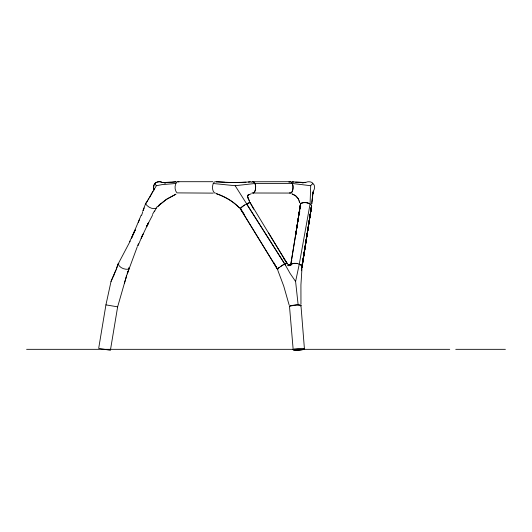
<?xml version="1.0" encoding="UTF-8"?>
<svg xmlns="http://www.w3.org/2000/svg" width="532" height="532" viewBox="0 0 532 532"><rect width="100%" height="100%" fill="white"/><g stroke="black" fill="none" stroke-linecap="round" stroke-linejoin="round"><path stroke-width="0.8" d="M313.208 191.254C316.101 188.049 313.927 180.335 310.701 185.721L310.083 203.896L299.303 263.992L295.599 281.488L298.146 304.883L300.959 305.501L304.444 349.065A6.843 0.971 -4.8 0 0 304.158 349.231L303.572 349.431A7.401 1.057 -4.8 0 0 303.034 349.551L302.848 349.597A4.522 0.645 -4.8 0 1 302.588 349.657L301.77 349.79A8.638 1.23 -4.8 0 0 300.999 349.903L300.913 349.916A6.337 0.904 -4.8 0 1 300.573 349.97L299.649 350.063A7.215 1.031 -4.8 0 0 298.705 350.156L297.415 350.249A6.843 0.971 -4.8 0 0 296.504 350.282L295.466 350.282A7.401 1.057 -4.8 0 0 294.934 350.249L294.721 350.242A4.522 0.645 -4.8 0 1 294.442 350.229L294.023 350.156A9.097 1.297 -4.8 0 0 293.591 350.056A6.271 0.891 -4.8 0 1 293.425 350.023L293.298 349.97A9.157 1.303 -4.8 0 0 293.225 349.837L298.053 350.216L302.455 349.684L304.523 348.886A7.215 1.031 -4.8 0 1 304.424 348.759L304.257 348.64A6.337 0.904 -4.8 0 0 304.091 348.606A8.638 1.23 -4.8 0 1 303.692 348.513L303.24 348.433A4.522 0.645 -4.8 0 0 302.967 348.42L302.761 348.413A7.401 1.057 -4.8 0 1 302.223 348.38L301.185 348.38A6.843 0.971 -4.8 0 1 300.274 348.413L298.977 348.507A7.215 1.031 -4.8 0 1 298.04 348.6L297.115 348.693A6.337 0.904 -4.8 0 0 296.776 348.746L296.69 348.759A8.645 1.23 -4.8 0 1 295.918 348.872L295.1 349.005A4.509 0.645 -4.8 0 0 294.841 349.065M311.858 202.798L311.812 203.663L312.989 192.252L312.351 195.058L312.989 192.252M311.905 201.954L313.009 192.471M301.963 268.58L300.926 284.846L300.959 304.271M244.454 214.689L240.304 208.298L244.64 205.02L249.575 202.626M249.654 202.626L250.093 202.599L250.027 203.078M299.622 212.301L299.755 210.845M299.962 208.664L300.653 203.862L301.764 202.985C304.929 202.2 308.932 202.473 311.24 205.02L311.646 206.263L310.947 209.415M302.422 263.413L302.648 260.999M302.01 267.483L311.24 207.46M311.386 207.108L302.01 267.283L311.42 206.988M295.593 235.49L300.394 204.707M295.599 235.29L300.607 204.009A1.776 0.924 9 0 1 300.766 203.736M301.943 266.871L311.453 206.888L311.353 207.227M301.917 266.718L311.546 206.576M290.665 265.382L300.607 204.009M295.686 234.499L290.665 265.182A2.028 1.051 9 0 1 290.711 265.036M301.837 266.253L311.626 206.31M116.289 269.179L111.022 281.488L105.928 304.883L98.679 348.354L110.397 350.309L117.639 306.831L126.596 275.682M301.491 270.748L301.671 269.644M310.429 211.783L310.774 210.207M312.464 194.586L313.089 191.779M291.463 261.658L291.789 260.234M312.617 194.08L313.115 192.019M312.45 194.765L312.563 194.32M212.86 181.698L177.801 181.698L176.671 182.223C174.489 185.149 174.43 190.203 177.01 192.89L213.226 193.123M216.351 181.931L215.194 181.698L214.064 182.223C211.882 185.149 211.829 190.203 214.409 192.89L215.56 193.123M124.475 283.184L126.323 276.554M312.577 194.127L313.222 192.271M125.532 279.22L125.785 278.316M157.053 206.722L156.242 208.198C152.411 209.708 147.816 207.028 145.595 203.896L145.835 203.084L142.736 211.131M300.573 204.102L300.48 204.414M312.703 193.695L313.235 192.112M311.293 207.42L311.646 206.263M300.361 305.86L300.932 305.534A9.237 1.317 -4.8 0 1 300.786 305.607M126.569 275.709L137.263 246.788M127.188 273.927L129.03 268.673L128.771 267.676M116.295 269.205L118.131 263.992L130.207 241.109M141.585 215.334L142.762 211.969M143.234 210.619L144.179 207.932M116.654 268.148L118.131 263.992L118.862 263.42M127.461 273.076L128.086 271.32M115.916 270.209L111.022 281.488M137.549 246.03L138.4 243.769M292.56 190.622L292.839 189.345A7.182 3.591 90 0 1 292.946 188.421L292.992 187.118A7.182 3.591 90 0 1 292.946 186.173L292.919 185.602A1.436 0.718 90 0 0 292.879 185.335L292.839 185.169A6.231 3.119 90 0 0 292.766 184.917L292.74 184.837A7.249 3.624 90 0 1 292.527 183.986L292.287 183.307A8.751 4.376 90 0 0 292.128 183.108A6.504 3.252 -90 0 1 291.775 182.622L291.137 182.057A7.182 3.591 -90 0 1 290.672 181.844L290.02 181.758A7.182 3.591 90 0 1 289.548 181.851L289.308 181.884A1.436 0.718 90 0 0 289.129 181.991L289.042 182.07A6.231 3.119 90 0 0 288.923 182.21M141.18 215.154L131.424 238.389L134.855 230.449M138.28 222.502L139.63 219.171M138.101 245.558L142.769 234.499M133.406 233.787L133.14 234.419L135.281 229.891L129.655 241.588M113.409 276.474L113.881 275.396M143.201 233.94L141.213 238.183L148.355 223.101L146.839 226.02L152.478 215.327M247.4 195.916L248.338 194.772L247.633 196.255L247.713 197.798L247.407 196.501L249.475 201.282M248.338 194.805L247.639 196.242L247.726 197.798L247.453 196.488L249.501 201.282M146.633 226.712L148.714 222.456M291.11 264.431L291.124 264.404A2.221 1.15 9 0 1 291.549 264.012M301.558 268.254L301.571 268.234A2.221 1.15 9 0 1 301.391 268.5L302.036 267.436L301.824 266.2L300.886 264.983L297.188 263.42L292.8 263.52L289.907 265.322L287.978 265.089M175.753 183.487L162.014 184.631L156.361 185.721L145.595 203.896M154.36 211.763L156.242 208.198M152.983 191.188L149.445 197.851M290.858 264.863L291.07 264.497M240.311 208.318L240.956 207.686A4.775 0.685 -31.4 0 0 241.056 207.593L241.528 207.201M152.445 214.489L154.466 210.938M290.758 265.022L290.745 265.042A4.775 2.474 9 0 0 290.831 264.909L291.41 264.504M290.645 265.222L291.257 264.178L290.632 264.763A22.304 18.5 61.4 0 1 290.246 265.042M301.704 268.002L301.844 267.756A4.775 2.48 9 0 1 301.917 267.643L301.937 267.616M148.195 199.892L148.827 198.882M147.55 200.897L146.247 202.892M240.271 208.677L277.451 269.026A4.781 0.685 -31.4 0 0 277.518 268.939L278.176 268.234M287.027 263.805L287.087 263.726A4.781 0.685 -31.4 0 1 287.147 263.653L250.107 202.592L252.215 206.489M291.41 192.611L291.456 192.564A6.231 3.119 -90 0 1 291.29 192.75L291.204 192.83A1.436 0.718 -90 0 1 291.07 192.917L290.785 192.963A7.182 3.591 -90 0 0 290.312 193.063L252.314 193.003A7.182 3.591 -90 0 0 252.035 192.85M251.523 182.21L252.155 181.851A7.182 3.591 -90 0 0 252.627 181.758L290.352 181.698L291.483 182.223C293.571 184.91 293.498 189.246 291.882 192.138A7.249 3.624 90 0 0 291.45 192.557M313.029 183.819C312.617 181.645 307.596 181.013 305.601 182.609M157.545 206.868L160.817 203.563L158.789 205.465L165.818 199.739L175.972 194.18L167.267 198.815L159.494 204.88M158.197 206.203L158.849 205.538M247.985 195.377L247.639 195.67L249.156 194.639M301.498 203.191L301.518 203.171A2.221 1.15 9 0 1 302.136 202.865L302.209 202.892M300.992 203.596L301.012 203.576A4.775 2.48 9 0 1 300.866 203.69L300.839 203.709M278.602 267.889L278.775 267.756A4.775 0.685 -31.4 0 0 278.914 267.643L279.433 267.257M129.03 268.673L128.298 269.239C124.448 269.717 119.527 267.789 118.131 263.992M242.486 206.476L243.044 206.077M241.907 206.915L242.266 206.649M280.63 266.432L281.342 265.973M243.822 205.565L244.055 205.405A4.781 0.685 -31.4 0 0 244.288 205.252L244.64 205.02M281.714 265.747L282.08 265.515M289.561 306.166L289.794 306.033A7.275 1.037 -4.8 0 0 289.913 305.953L290.565 305.747M293.179 349.644L289.481 306.213L296.377 304.949A9.237 1.317 -4.8 0 1 296.65 304.942A6.843 0.971 -4.8 0 0 297.561 304.903L298.665 304.909A6.59 0.938 -4.8 0 0 299.137 304.936L299.928 305.002A5.087 0.725 -4.8 0 1 300.041 305.036L300.075 305.042A8.638 1.23 -4.8 0 0 300.427 305.122L300.78 305.235A4.901 0.698 -4.8 0 1 300.799 305.275L300.799 305.288A7.215 1.031 -4.8 0 0 300.893 305.415L300.952 305.461M293.232 349.61L293.411 349.504A7.275 1.037 -4.8 0 0 293.531 349.431A7.667 1.091 -4.8 0 1 293.598 349.384L294.116 349.231A7.315 1.044 -4.8 0 0 294.655 349.112L294.715 349.098M300.44 305.82L300.533 305.76A6.843 0.978 -4.8 0 1 300.786 305.607M283.31 264.79L282.578 265.215A4.781 0.685 -31.4 0 1 282.372 265.342M290.625 264.989C286.582 264.657 287.938 265.255 290.831 264.883M249.169 194.626L251.31 193.721M247.919 203.224L248.444 203.005A4.775 0.685 -31.4 0 0 248.577 202.958L248.737 202.898M291.762 263.965L292.334 263.726A4.781 2.48 9 0 0 292.494 263.653L292.593 263.606A1.776 0.924 9 0 1 293.059 263.493L293.238 263.466M285.903 263.533L286.336 263.387A4.775 0.685 -31.4 0 0 286.422 263.373L287.24 263.52L285.012 260.274M249.262 202.712L250.16 202.592M305.129 182.33L302.482 182.729M305.381 182.237L302.927 182.682L305.049 182.562L292.115 181.864L293.863 182.044M302.741 202.778L302.336 202.865M302.781 202.772L303.067 202.712A4.775 2.474 9 0 0 303.273 202.665L303.313 202.659A2.028 1.051 9 0 1 303.918 202.586L304.065 202.599M251.802 181.931L252.953 181.698A1.51 0.758 -90 0 1 253.046 181.718L253.279 181.838A7.182 3.591 90 0 0 253.737 182.057L254.017 182.177A1.436 0.718 -90 0 1 254.143 182.296L254.223 182.396A6.231 3.119 -90 0 1 254.343 182.569L254.376 182.629A7.249 3.624 90 0 0 254.775 183.161L255.101 183.806A8.751 4.376 90 0 1 255.154 184.072A6.504 3.252 90 0 0 255.347 184.83L255.553 186.173A7.182 3.591 -90 0 0 255.599 187.118L255.553 188.421A7.182 3.591 -90 0 0 255.446 189.345L255.387 189.904A1.436 0.718 -90 0 1 255.327 190.157L255.28 190.316A6.231 3.119 -90 0 1 255.194 190.542L255.161 190.622A7.249 3.624 90 0 0 254.895 191.407L254.575 192.065A8.751 4.376 90 0 1 254.442 192.178A6.497 3.252 -90 0 0 254.057 192.564L253.392 192.963A7.182 3.591 90 0 0 252.919 193.063C255.693 192.67 256.903 184.883 254.083 182.223L252.953 181.698M289.195 181.931L290.352 181.698M277.977 269.325L277.644 269.385M289.747 265.654L288.078 265.701M213.146 183.487L235.164 185.721L255.001 183.487L292.394 183.487L310.701 185.721M293.977 263.38L294.329 263.34M172.415 182.21L175.979 181.858M302.016 182.775L305.275 182.456L295.553 182.203M171.55 182.29L162.952 182.556L176.025 181.831M240.717 208.664L240.344 208.684M248.324 182.044L250.645 181.864L238.988 182.556L225.987 182.429M302.661 182.742L305.514 182.529M246.017 182.217L232.025 182.556L216.391 181.771L224.87 182.29M240.271 208.69L240.963 208.644M298.146 304.883L295.353 305.036A7.215 1.031 -4.8 0 1 294.415 305.122L294.322 305.135A4.901 0.698 -4.8 0 0 294.036 305.155L293.072 305.288A8.638 1.23 -4.8 0 1 292.294 305.401L292.208 305.415A5.087 0.725 -4.8 0 0 291.942 305.448L291.031 305.641A6.517 0.931 -4.8 0 1 290.565 305.747M26.6 349.331L449.74 349.331M455.744 349.331L505.4 349.331M295.28 263.293L295.187 263.287A2.088 1.084 9 0 0 294.582 263.287M295.945 263.34L296.517 263.373A4.775 2.474 9 0 0 296.756 263.393L296.903 263.393A1.782 0.924 9 0 1 297.468 263.493L297.834 263.593M164.973 182.695L162.978 182.336L165.419 182.749L162.493 182.516L165.432 182.769M165.159 182.749L162.952 182.556L165.419 182.749M162.945 182.549L165.891 182.789M105.928 304.883L117.639 306.831M306.951 202.845L307.33 202.918M177.801 181.698L178.958 181.931M161.914 182.223L159.653 181.698L157.346 181.931L155.364 182.948L154.1 184.784L153.575 187.045L153.808 189.352M292.108 193.967L295.067 195.444M292.121 193.987L294.615 195.171M162.546 182.609C160.172 181.08 156.867 181.612 154.825 183.487L153.808 185.469L153.575 187.776L154.1 190.037M300.607 264.81L300.68 264.856A2.035 1.057 9 0 1 301.072 265.182L301.059 265.215A4.781 2.48 9 0 0 301.159 265.342L301.318 265.541M295.047 195.417L295.513 195.736M295.493 195.716L298.1 198.409L299.782 202.832L299.177 200.71M289.681 306.492L289.694 306.505A5.792 0.825 -4.8 0 1 289.647 306.445L289.541 306.292M295.938 196.035L298.299 198.775M238.895 207.427L239.58 208.065C233.169 201.362 225.069 196.601 216.311 193.648C224.358 196.607 232.165 200.584 238.203 206.795M155.118 183.753L154.825 183.487L156.361 185.721M311.014 204.8L311.087 204.873A1.782 0.924 9 0 1 311.326 205.172L311.306 205.199A4.781 2.48 9 0 0 311.353 205.379L311.486 205.771M287.24 263.526L286.176 263.42L282.944 264.983L277.864 268.48L277.584 269.392M301.651 265.973L301.711 266.047A2.308 1.197 9 0 1 301.89 266.406M295.599 281.488L290.04 273.335L284.786 263.992L235.164 185.721M283.33 257.807L284.56 259.629M246.542 203.896L285.345 265.036M240.358 208.684L277.391 269.172L273.96 262.815M268.647 233.043L287.214 263.493M252.587 207.174L253.711 209.236M298.552 199.254L298.771 199.733M277.797 270.269L283.749 286.13L289.142 305.022M300.533 205.744L300.587 205.904A4.781 2.48 9 0 1 300.627 206.03L300.647 206.11M300.387 205.305L300.347 205.179A2.088 1.084 9 0 1 300.314 204.847L295.579 235.689L300.314 204.973L300.7 206.263M301.91 266.692L311.599 206.429A2.088 1.084 9 0 0 311.599 206.103M305.521 202.612A2.308 1.197 9 0 1 306.193 202.685M307.516 202.958A4.775 2.48 9 0 0 307.755 203.005L307.802 203.011A2.035 1.057 9 0 1 308.44 203.184M302.036 267.283A2.028 1.051 9 0 1 301.963 267.629M311.333 207.274A1.776 0.924 9 0 1 311.18 207.547L311.074 207.593A4.775 2.48 9 0 0 310.947 207.686M292.56 190.622A6.497 3.252 -90 0 0 292.314 191.327A8.751 4.376 90 0 1 292.248 191.58L291.137 192.89L289.707 193.003A7.182 3.591 90 0 0 289.428 192.857M287.925 265.182A22.244 19.584 68.4 0 1 287.473 264.856M160.152 204.215L159.487 204.833L160.192 204.208M289.641 306.432A8.033 1.144 -4.8 0 0 289.601 306.365"/></g></svg>
